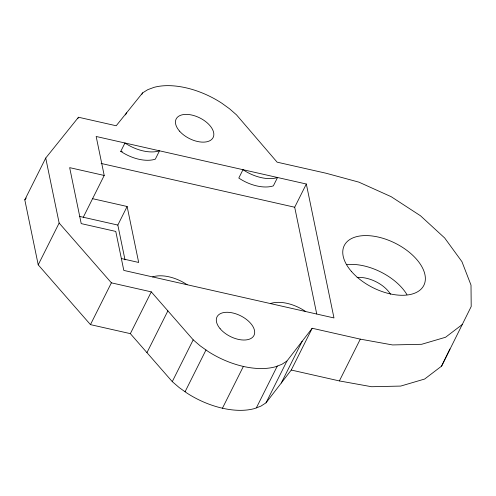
<?xml version="1.0" encoding="UTF-8"?>
<svg xmlns="http://www.w3.org/2000/svg" width="496" height="496" viewBox="0 0 496 496"><rect width="100%" height="100%" fill="white"/><g stroke="black" fill="none" stroke-linecap="round" stroke-linejoin="round"><path stroke-width="0.74" d="M441.583 366.129L471.2 306.522L471.008 285.101L461.943 261.677L444.676 237.981L420.49 215.772L391.17 196.689L358.899 182.15L326.058 173.234L277.109 162.167L236.505 114.867L229.592 108.829L221.861 103.236A64.418 36.022 26.6 0 0 154.008 87.358L147.777 89.671L142.612 92.882L116.2 125.767L78.504 117.242L45.725 158.05L24.8 199.832L38.217 264.833L90.464 324.626L130.355 333.647L172.267 381.622L179.254 387.63L187.048 393.167A64.418 36.022 26.6 0 0 254.789 408.487L260.946 406.106L266.017 402.826L291.264 370.041L339.382 380.928L371.578 386.725L400.718 386.074L424.644 379.037L441.583 366.129L449.94 348.992M77.816 118.612L78.504 117.242M38.217 264.833L59.142 223.045L45.725 158.05M125.531 114.917L126.561 112.865M141.93 94.252L142.612 92.882M83.285 217.248L104.21 175.46L96.162 136.481L306.33 184.016L333.975 317.942L123.808 270.407L115.766 231.427L81.214 223.609L69.663 167.642L104.21 175.46M120.77 151.348L124.955 142.991A31.322 17.515 26.6 0 0 159.501 150.809L155.316 159.166A31.322 17.515 26.6 0 1 120.77 151.348L122.27 151.689M125.011 259.854L117.831 225.06L127.131 206.491L92.585 198.679M90.464 324.626L111.389 282.838L59.142 223.045M130.355 333.647L151.28 291.865L111.389 282.838M146.959 352.644L167.884 310.862M172.267 381.622L193.198 339.834L151.28 291.865M185.07 391.759L205.995 349.971M316.721 313.918L294.698 207.235L306.33 184.016M222.444 408.214L243.369 366.432A64.418 36.022 26.6 0 0 275.714 366.705L281.864 364.318L286.936 361.038L312.189 328.259L360.307 339.14L392.503 344.937L421.643 344.292L445.569 337.255L462.508 324.341M256.351 407.879L277.276 366.098M266.017 402.826L286.936 361.038M281.263 383.024L302.188 341.242M291.264 370.041L312.189 328.259M339.382 380.928L360.307 339.14M24.8 199.832L26.245 198.034M101.11 163.444L294.698 207.235M79.527 216.399L117.831 225.06M121.408 258.552L138.682 262.458L127.131 206.491M193.198 339.834L200.186 345.842L207.973 351.379A64.406 36.016 26.6 0 0 243.369 366.432M152.601 276.917A31.322 17.515 26.6 0 1 187.147 284.729M270.717 303.459A31.322 17.515 26.6 0 1 305.263 311.277M346.301 264.684A44.479 24.868 26.6 0 1 406.937 294.618M357.07 277.518A25.06 14.012 26.6 0 1 390.513 294.209M242.99 169.688L238.805 178.052A31.322 17.515 26.6 0 0 273.352 185.864L277.537 177.506A31.322 17.515 26.6 0 1 242.99 169.688M220.119 328.699A20.671 11.557 26.6 0 0 253.134 336.697A20.671 11.557 26.6 0 0 233.232 313.069A20.671 11.557 26.6 0 0 220.119 328.699M179.552 131.142A20.671 11.557 26.6 0 0 212.462 138.582A20.671 11.557 26.6 0 0 191.921 115.072A20.671 11.557 26.6 0 0 179.552 131.142M351.59 271.622A44.479 24.868 26.6 0 0 422.4 287.637A44.479 24.868 26.6 0 0 378.206 237.051A44.479 24.868 26.6 0 0 351.59 271.622"/></g></svg>
